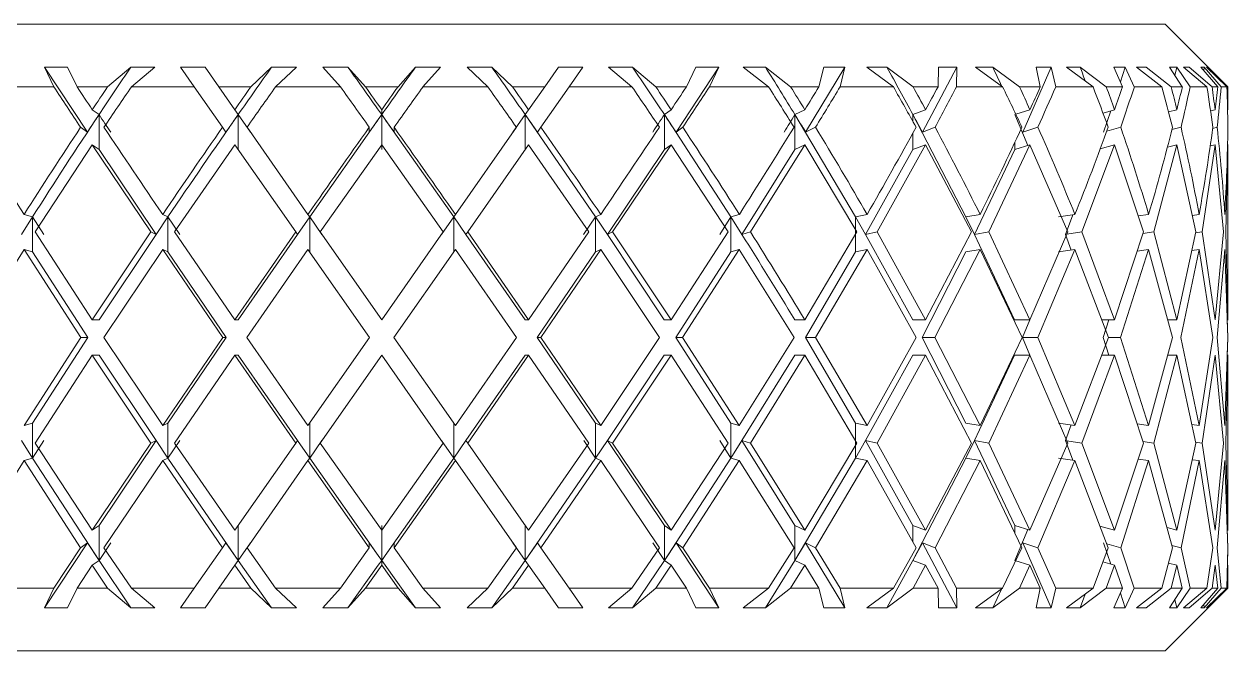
# Model space of a CAD drawing. Header units: millimetres. Extents: x 6 to 425, y 6 to 273.
# Drawn here: x 160.033 to 163.844, y 32.528 to 34.512 of the extents above; entities that cross this region are included whole.
import ezdxf

# ---------------------------------------------------------------- set-up
doc = ezdxf.new("R2010")
doc.units = ezdxf.units.MM

msp = doc.modelspace()

# ---------------------------------------------------------------- linework, layer by layer
at = {"color": 7, "linetype": 'Continuous', "lineweight": 15}
for p, q in [((163.6452, 34.5121), (158.6843, 34.5121)), ((163.8437, 34.3136), (163.6452, 34.5121)), ((160.17, 34.3757), (160.0971, 34.3753)), ((160.0971, 34.3753), (160.1267, 34.3136)), ((160.0971, 34.3753), (160.233, 34.17)), ((160.2002, 34.3136), (160.17, 34.3757)), ((160.371, 34.3757), (160.2972, 34.3136)), ((160.4466, 34.3753), (160.371, 34.3757)), ((160.3725, 34.3136), (160.4466, 34.3753)), ((160.6055, 34.3757), (160.5283, 34.3753)), ((160.5283, 34.3753), (160.5714, 34.3136)), ((160.6488, 34.3136), (160.6055, 34.3757)), ((160.816, 34.3757), (160.7505, 34.3136)), ((160.8946, 34.3753), (160.816, 34.3757)), ((160.8289, 34.3136), (160.8946, 34.3753)), ((161.0579, 34.3757), (160.9788, 34.3753)), ((160.9788, 34.3753), (161.034, 34.3136)), ((161.1131, 34.3136), (161.0579, 34.3757)), ((161.2717, 34.3757), (161.2164, 34.3136)), ((161.3508, 34.3753), (161.2717, 34.3757)), ((161.2955, 34.3136), (161.3508, 34.3753)), ((161.5135, 34.3757), (161.435, 34.3753)), ((161.435, 34.3753), (161.5006, 34.3136)), ((161.579, 34.3136), (161.5135, 34.3757)), ((161.7241, 34.3757), (161.6807, 34.3136)), ((161.8013, 34.3753), (161.7241, 34.3757)), ((161.7582, 34.3136), (161.8013, 34.3753)), ((161.9586, 34.3757), (161.8829, 34.3753)), ((161.8829, 34.3753), (161.957, 34.3136)), ((162.0323, 34.3136), (161.9586, 34.3757)), ((162.2324, 34.3753), (162.0965, 34.17)), ((162.1595, 34.3757), (162.1294, 34.3136)), ((162.2324, 34.3753), (162.1595, 34.3757)), ((162.2028, 34.3136), (162.2324, 34.3753)), ((162.3795, 34.3757), (162.309, 34.3753)), ((162.309, 34.3753), (162.3894, 34.3136)), ((162.4593, 34.3136), (162.3795, 34.3757)), ((162.6312, 34.3753), (162.5069, 34.17)), ((162.5647, 34.3757), (162.5487, 34.3136)), ((162.6312, 34.3753), (162.5647, 34.3757)), ((162.6159, 34.3136), (162.6312, 34.3753)), ((162.7635, 34.3757), (162.7004, 34.3753)), ((162.7004, 34.3753), (162.7845, 34.3136)), ((162.8469, 34.3136), (162.7635, 34.3757)), ((162.9853, 34.3753), (162.8766, 34.17)), ((162.9273, 34.3757), (162.926, 34.3136)), ((162.9853, 34.3753), (162.9273, 34.3757)), ((162.9849, 34.3136), (162.9853, 34.3753)), ((163.099, 34.3757), (163.0451, 34.3753)), ((163.0451, 34.3753), (163.1304, 34.3136)), ((163.1834, 34.3136), (163.099, 34.3757)), ((163.2842, 34.3753), (163.1942, 34.17)), ((163.2842, 34.3753), (163.2364, 34.3757)), ((163.2364, 34.3757), (163.2497, 34.3136)), ((163.2985, 34.3136), (163.2842, 34.3753)), ((163.3757, 34.3757), (163.3327, 34.3753)), ((163.3327, 34.3753), (163.4166, 34.3136)), ((163.4585, 34.3136), (163.3757, 34.3757)), ((163.5187, 34.3753), (163.4826, 34.3757)), ((163.4826, 34.3757), (163.5102, 34.3136)), ((163.5187, 34.3753), (163.5033, 34.3291)), ((163.5474, 34.3136), (163.5187, 34.3753)), ((163.5852, 34.3757), (163.5544, 34.3753)), ((163.5544, 34.3753), (163.6344, 34.3136)), ((163.664, 34.3136), (163.5852, 34.3757)), ((163.6816, 34.3753), (163.6583, 34.3757)), ((163.6583, 34.3757), (163.6993, 34.3136)), ((163.6816, 34.3753), (163.6759, 34.3491)), ((163.7238, 34.3136), (163.6816, 34.3753)), ((163.7211, 34.3757), (163.7035, 34.3753)), ((163.7035, 34.3753), (163.7771, 34.3136)), ((163.7935, 34.3136), (163.7211, 34.3757)), ((163.7681, 34.3753), (163.7583, 34.3757)), ((163.7583, 34.3757), (163.8115, 34.3136)), ((163.7681, 34.3753), (163.7671, 34.3654)), ((163.8225, 34.3136), (163.7681, 34.3753)), ((163.7794, 34.3757), (163.7754, 34.3753)), ((163.7754, 34.3753), (163.8405, 34.3136)), ((163.8432, 34.3136), (163.7794, 34.3757)), ((160.1267, 34.3136), (159.9402, 34.3136)), ((160.2972, 34.3136), (160.2002, 34.3136)), ((160.5714, 34.3136), (160.3725, 34.3136)), ((160.5714, 34.3136), (160.6609, 34.1855)), ((160.7505, 34.3136), (160.6488, 34.3136)), ((160.6488, 34.3136), (160.6996, 34.241)), ((161.034, 34.3136), (160.8289, 34.3136)), ((161.2164, 34.3136), (161.1131, 34.3136)), ((161.5006, 34.3136), (161.2955, 34.3136)), ((161.6807, 34.3136), (161.579, 34.3136)), ((161.6807, 34.3136), (161.63, 34.241)), ((161.6686, 34.1855), (161.7582, 34.3136)), ((161.957, 34.3136), (161.7582, 34.3136)), ((162.1294, 34.3136), (162.0323, 34.3136)), ((162.3894, 34.3136), (162.2028, 34.3136)), ((162.5487, 34.3136), (162.4593, 34.3136)), ((162.7845, 34.3136), (162.6159, 34.3136)), ((162.926, 34.3136), (162.8469, 34.3136)), ((163.1304, 34.3136), (162.9849, 34.3136)), ((163.2497, 34.3136), (163.1834, 34.3136)), ((163.4166, 34.3136), (163.2985, 34.3136)), ((163.5102, 34.3136), (163.4585, 34.3136)), ((163.6344, 34.3136), (163.5474, 34.3136)), ((163.6993, 34.3136), (163.664, 34.3136)), ((163.7771, 34.3136), (163.7238, 34.3136)), ((163.8115, 34.3136), (163.7935, 34.3136)), ((163.8405, 34.3136), (163.8225, 34.3136)), ((163.8437, 34.3136), (163.8432, 34.3136)), ((163.8437, 34.241), (163.8437, 34.3136)), ((160.2485, 34.241), (160.2699, 34.2254)), ((160.2699, 34.2254), (160.2699, 34.1146)), ((160.6996, 34.241), (160.7105, 34.2254)), ((160.7105, 34.2254), (160.7105, 34.1146)), ((160.7492, 34.17), (160.7105, 34.2254)), ((161.1648, 34.2254), (161.1537, 34.2099)), ((161.1648, 34.241), (161.1648, 34.2254)), ((161.1648, 34.2254), (161.1648, 34.1146)), ((161.1758, 34.2099), (161.1648, 34.2254)), ((161.6191, 34.2254), (161.5803, 34.17)), ((161.63, 34.241), (161.6191, 34.2254)), ((161.8418, 33.9015), (161.6191, 34.2254)), ((161.6191, 34.2254), (161.6191, 34.1146)), ((162.081, 34.241), (162.0596, 34.2254)), ((162.0596, 34.2254), (162.0596, 34.1146)), ((162.2702, 33.9015), (162.0596, 34.2254)), ((162.5042, 34.241), (162.4729, 34.2254)), ((162.4729, 34.2254), (162.4729, 34.1146)), ((162.665, 33.9015), (162.4729, 34.2254)), ((162.8867, 34.241), (162.8465, 34.2254)), ((163.0143, 33.9015), (162.8465, 34.2254)), ((163.2106, 34.1281), (163.169, 34.2254)), ((163.2169, 34.241), (163.1722, 34.2265)), ((163.4848, 34.241), (163.4483, 34.2305)), ((163.4727, 34.2375), (163.4502, 34.17)), ((163.6821, 34.241), (163.6559, 34.234)), ((163.803, 34.241), (163.7887, 34.2374)), ((163.8437, 34.241), (163.8425, 34.2407)), ((160.233, 34.17), (160.2117, 34.1855)), ((160.6717, 34.17), (160.6609, 34.1855)), ((160.9313, 33.9094), (160.7384, 34.1855)), ((160.9368, 33.9015), (161.1538, 34.2099)), ((161.1254, 34.17), (161.1254, 34.1855)), ((161.3927, 33.9015), (161.1758, 34.2099)), ((161.2041, 34.17), (161.2041, 34.1855)), ((161.5912, 34.1855), (161.3983, 33.9094)), ((161.6578, 34.17), (161.6686, 34.1855)), ((162.0965, 34.17), (162.1179, 34.1855)), ((162.5069, 34.17), (162.5381, 34.1855)), ((162.8766, 34.17), (162.9167, 34.1855)), ((163.1942, 34.17), (163.242, 34.1855)), ((163.4603, 34.1729), (163.5042, 34.1855)), ((163.6665, 34.1779), (163.6953, 34.1855)), ((163.7954, 34.1819), (163.8095, 34.1855)), ((160.068, 33.854), (160.2485, 34.1301)), ((160.4339, 33.854), (160.2485, 34.1301)), ((160.2485, 34.1301), (160.2699, 34.1146)), ((160.4503, 33.8461), (160.2699, 34.1146)), ((160.5091, 33.854), (160.6996, 34.1301)), ((160.8926, 33.854), (160.6996, 34.1301)), ((160.9701, 33.854), (161.1648, 34.1301)), ((161.3595, 33.854), (161.1648, 34.1301)), ((161.437, 33.854), (161.63, 34.1301)), ((161.8205, 33.854), (161.63, 34.1301)), ((162.0596, 34.1146), (161.8793, 33.8461)), ((161.8956, 33.854), (162.081, 34.1301)), ((162.081, 34.1301), (162.0596, 34.1146)), ((162.2616, 33.854), (162.081, 34.1301)), ((162.4729, 34.1146), (162.3053, 33.8461)), ((162.332, 33.854), (162.5042, 34.1301)), ((162.5042, 34.1301), (162.4729, 34.1146)), ((162.6693, 33.854), (162.5042, 34.1301)), ((162.8465, 34.1146), (162.6968, 33.8461)), ((162.733, 33.854), (162.8867, 34.1301)), ((162.8867, 34.1301), (162.8465, 34.1146)), ((163.0314, 33.854), (162.8867, 34.1301)), ((163.169, 34.1146), (163.0417, 33.8461)), ((163.0863, 33.854), (163.2169, 34.1301)), ((163.2169, 34.1301), (163.169, 34.1146)), ((163.3367, 33.854), (163.2169, 34.1301)), ((163.3813, 33.854), (163.4848, 34.1301)), ((163.4848, 34.1301), (163.4397, 34.1172)), ((163.576, 33.854), (163.4848, 34.1301)), ((163.6089, 33.854), (163.6821, 34.1301)), ((163.6821, 34.1301), (163.6521, 34.1222)), ((163.7421, 33.854), (163.6821, 34.1301)), ((163.7622, 33.854), (163.803, 34.1301)), ((163.803, 34.1301), (163.7877, 34.1263)), ((163.8298, 33.854), (163.803, 34.1301)), ((163.8366, 33.854), (163.8437, 34.1301)), ((163.8437, 33.5747), (163.8437, 34.1308)), ((160.0594, 33.9015), (160.0243, 33.8461)), ((160.0326, 33.9094), (160.0594, 33.9015)), ((160.0594, 33.9015), (160.0594, 33.7907)), ((160.0947, 33.8461), (160.0594, 33.9015)), ((160.4878, 33.9015), (160.4503, 33.8461)), ((160.4714, 33.9094), (160.4878, 33.9015)), ((160.4878, 33.9015), (160.4878, 33.7907)), ((160.5254, 33.8461), (160.4878, 33.9015)), ((160.9368, 33.9015), (160.8981, 33.8461)), ((160.9313, 33.9094), (160.9368, 33.9015)), ((160.9756, 33.8461), (160.9368, 33.9015)), ((160.9368, 33.9015), (160.9368, 33.7907)), ((161.3927, 33.9015), (161.354, 33.8461)), ((161.3983, 33.9094), (161.3927, 33.9015)), ((161.3927, 33.9015), (161.3927, 33.7907)), ((161.4314, 33.8461), (161.3927, 33.9015)), ((161.8418, 33.9015), (161.8041, 33.8461)), ((161.8581, 33.9094), (161.8418, 33.9015)), ((161.8418, 33.9015), (161.8418, 33.7907)), ((161.8792, 33.8461), (161.8418, 33.9015)), ((162.2702, 33.9015), (162.2348, 33.8461)), ((162.2969, 33.9094), (162.2702, 33.9015)), ((162.2702, 33.9015), (162.2702, 33.7907)), ((162.3053, 33.8461), (162.2702, 33.9015)), ((162.7013, 33.9094), (162.665, 33.9015)), ((162.665, 33.9015), (162.665, 33.7907)), ((162.6967, 33.8461), (162.665, 33.9015)), ((163.059, 33.9094), (163.0143, 33.9015)), ((163.0415, 33.8461), (163.0143, 33.9015)), ((163.3592, 33.9094), (163.3074, 33.9015)), ((163.353, 33.9085), (163.3295, 33.8461)), ((163.5927, 33.9094), (163.5592, 33.9048)), ((163.7524, 33.9094), (163.7306, 33.9066)), ((160.2485, 33.5753), (160.068, 33.854)), ((160.4339, 33.854), (160.2485, 33.5753)), ((160.2703, 33.5753), (160.4503, 33.8461)), ((160.4503, 33.8461), (160.4339, 33.854)), ((160.6996, 33.5753), (160.5091, 33.854)), ((160.8926, 33.854), (160.6996, 33.5753)), ((160.7106, 33.5753), (160.8981, 33.8461)), ((160.8981, 33.8461), (160.8926, 33.854)), ((161.1648, 33.5753), (160.9701, 33.854)), ((161.3595, 33.854), (161.1648, 33.5753)), ((161.4314, 33.8461), (161.6189, 33.5753)), ((161.4315, 33.8461), (161.437, 33.854)), ((161.63, 33.5753), (161.437, 33.854)), ((161.8205, 33.854), (161.63, 33.5753)), ((161.8792, 33.8461), (162.0593, 33.5753)), ((161.8793, 33.8461), (161.8956, 33.854)), ((162.081, 33.5753), (161.8956, 33.854)), ((162.2616, 33.854), (162.081, 33.5753)), ((162.3053, 33.8461), (162.332, 33.854)), ((162.6693, 33.854), (162.5042, 33.5753)), ((162.6967, 33.8461), (162.8459, 33.5753)), ((162.6968, 33.8461), (162.733, 33.854)), ((162.8867, 33.5753), (162.733, 33.854)), ((163.0314, 33.854), (162.8867, 33.5753)), ((163.0415, 33.8461), (163.1683, 33.5753)), ((163.0417, 33.8461), (163.0863, 33.854)), ((163.2169, 33.5753), (163.0863, 33.854)), ((163.3367, 33.854), (163.2169, 33.5753)), ((163.3294, 33.8461), (163.3476, 33.7968)), ((163.3336, 33.8467), (163.3813, 33.854)), ((163.4848, 33.5753), (163.3813, 33.854)), ((163.576, 33.854), (163.4848, 33.5753)), ((163.5745, 33.8492), (163.6089, 33.854)), ((163.6821, 33.5753), (163.6089, 33.854)), ((163.7421, 33.854), (163.6821, 33.5753)), ((163.7415, 33.8513), (163.7622, 33.854)), ((163.7622, 33.854), (163.803, 33.5753)), ((163.8298, 33.854), (163.803, 33.5753)), ((163.8437, 33.5753), (163.8366, 33.854)), ((159.859, 33.5199), (160.0326, 33.7986)), ((160.2122, 33.5199), (160.0326, 33.7986)), ((160.0326, 33.7986), (160.0594, 33.7907)), ((160.234, 33.5199), (160.0594, 33.7907)), ((160.285, 33.5199), (160.4714, 33.7986)), ((160.6615, 33.5199), (160.4714, 33.7986)), ((160.4714, 33.7986), (160.4878, 33.7907)), ((160.6725, 33.5199), (160.4878, 33.7907)), ((160.7378, 33.5199), (160.9313, 33.7986)), ((161.126, 33.5199), (160.9313, 33.7986)), ((161.2035, 33.5199), (161.3983, 33.7986)), ((161.5918, 33.5199), (161.3983, 33.7986)), ((161.8418, 33.7907), (161.657, 33.5199)), ((161.6681, 33.5199), (161.8581, 33.7986)), ((161.8581, 33.7986), (161.8418, 33.7907)), ((162.0445, 33.5199), (161.8581, 33.7986)), ((162.2702, 33.7907), (162.0956, 33.5199)), ((162.1173, 33.5199), (162.2969, 33.7986)), ((162.2969, 33.7986), (162.2702, 33.7907)), ((162.4705, 33.5199), (162.2969, 33.7986)), ((162.665, 33.7907), (162.5059, 33.5199)), ((162.5376, 33.5199), (162.7013, 33.7986)), ((162.7013, 33.7986), (162.665, 33.7907)), ((162.8569, 33.5199), (162.7013, 33.7986)), ((163.0143, 33.7907), (162.8754, 33.5199)), ((162.9162, 33.5199), (163.059, 33.7986)), ((163.059, 33.7986), (163.0143, 33.7907)), ((163.1918, 33.5199), (163.059, 33.7986)), ((163.2416, 33.5199), (163.3592, 33.7986)), ((163.3592, 33.7986), (163.3074, 33.7907)), ((163.4652, 33.5199), (163.3592, 33.7986)), ((163.5039, 33.5199), (163.5927, 33.7986)), ((163.5927, 33.7986), (163.5562, 33.7935)), ((163.6686, 33.5199), (163.5927, 33.7986)), ((163.6951, 33.5199), (163.7524, 33.7986)), ((163.7524, 33.7986), (163.7295, 33.7956)), ((163.796, 33.5199), (163.7524, 33.7986)), ((163.8094, 33.5199), (163.8335, 33.7986)), ((163.8434, 33.5199), (163.8335, 33.7986)), ((160.2485, 33.5753), (160.2703, 33.5753)), ((160.6996, 33.5753), (160.7106, 33.5753)), ((161.63, 33.5753), (161.6189, 33.5753)), ((162.081, 33.5753), (162.0593, 33.5753)), ((162.5042, 33.5753), (162.4725, 33.5753)), ((162.8867, 33.5753), (162.8459, 33.5753)), ((163.2169, 33.5753), (163.1683, 33.5753)), ((163.2164, 33.5753), (163.193, 33.5199)), ((163.4848, 33.5753), (163.4441, 33.5753)), ((163.4666, 33.5753), (163.4489, 33.5199)), ((163.6821, 33.5753), (163.6535, 33.5753)), ((163.8434, 33.5199), (163.8414, 33.5753)), ((160.2122, 33.5199), (160.0326, 33.2412)), ((160.0594, 33.2491), (160.234, 33.5199)), ((160.234, 33.5199), (160.2122, 33.5199)), ((160.285, 33.5199), (160.4714, 33.2412)), ((160.6615, 33.5199), (160.4714, 33.2412)), ((160.4878, 33.2491), (160.6725, 33.5199)), ((160.6725, 33.5199), (160.6615, 33.5199)), ((160.7378, 33.5199), (160.9313, 33.2412)), ((161.126, 33.5199), (160.9313, 33.2412)), ((161.2035, 33.5199), (161.3983, 33.2412)), ((161.5918, 33.5199), (161.3983, 33.2412)), ((161.657, 33.5199), (161.6681, 33.5199)), ((161.657, 33.5199), (161.8418, 33.2491)), ((161.6681, 33.5199), (161.8581, 33.2412)), ((162.0445, 33.5199), (161.8581, 33.2412)), ((162.0956, 33.5199), (162.2702, 33.2491)), ((162.0956, 33.5199), (162.1173, 33.5199)), ((162.1173, 33.5199), (162.2969, 33.2412)), ((162.4705, 33.5199), (162.2969, 33.2412)), ((162.5059, 33.5199), (162.665, 33.2491)), ((162.5059, 33.5199), (162.5376, 33.5199)), ((162.5376, 33.5199), (162.7013, 33.2412)), ((162.8569, 33.5199), (162.7013, 33.2412)), ((162.8754, 33.5199), (163.0143, 33.2491)), ((162.8754, 33.5199), (162.9162, 33.5199)), ((162.9162, 33.5199), (163.059, 33.2412)), ((163.1918, 33.5199), (163.059, 33.2412)), ((163.193, 33.5199), (163.2164, 33.4644)), ((163.193, 33.5199), (163.2416, 33.5199)), ((163.2416, 33.5199), (163.3592, 33.2412)), ((163.4652, 33.5199), (163.3592, 33.2412)), ((163.4489, 33.5199), (163.4666, 33.4644)), ((163.4652, 33.5199), (163.5039, 33.5199)), ((163.5039, 33.5199), (163.5927, 33.2412)), ((163.6686, 33.5199), (163.5927, 33.2412)), ((163.6951, 33.5199), (163.7524, 33.2412)), ((163.796, 33.5199), (163.7524, 33.2412)), ((163.8094, 33.5199), (163.8335, 33.2412)), ((163.8434, 33.5199), (163.8335, 33.2412)), ((163.8434, 33.5199), (163.8414, 33.4644)), ((160.068, 33.1858), (160.2485, 33.4644)), ((160.4339, 33.1858), (160.2485, 33.4644)), ((160.2485, 33.4644), (160.2703, 33.4644)), ((160.4503, 33.1937), (160.2703, 33.4644)), ((160.5091, 33.1858), (160.6996, 33.4644)), ((160.8926, 33.1858), (160.6996, 33.4644)), ((160.6996, 33.4644), (160.7106, 33.4644)), ((160.8981, 33.1937), (160.7106, 33.4644)), ((160.9701, 33.1858), (161.1648, 33.4644)), ((161.3595, 33.1858), (161.1648, 33.4644)), ((161.6189, 33.4644), (161.4314, 33.1937)), ((161.437, 33.1858), (161.63, 33.4644)), ((161.63, 33.4644), (161.6189, 33.4644)), ((161.8205, 33.1858), (161.63, 33.4644)), ((162.0593, 33.4644), (161.8792, 33.1937)), ((161.8956, 33.1858), (162.081, 33.4644)), ((162.081, 33.4644), (162.0593, 33.4644)), ((162.2616, 33.1858), (162.081, 33.4644)), ((162.4725, 33.4644), (162.3053, 33.1937)), ((162.332, 33.1858), (162.5042, 33.4644)), ((162.5042, 33.4644), (162.4725, 33.4644)), ((162.6693, 33.1858), (162.5042, 33.4644)), ((162.8459, 33.4644), (162.6967, 33.1937)), ((162.733, 33.1858), (162.8867, 33.4644)), ((162.8867, 33.4644), (162.8459, 33.4644)), ((163.0314, 33.1858), (162.8867, 33.4644)), ((163.1683, 33.4644), (163.0415, 33.1937)), ((163.0863, 33.1858), (163.2169, 33.4644)), ((163.2169, 33.4644), (163.1683, 33.4644)), ((163.3367, 33.1858), (163.2169, 33.4644)), ((163.3813, 33.1858), (163.4848, 33.4644)), ((163.4848, 33.4644), (163.4441, 33.4644)), ((163.576, 33.1858), (163.4848, 33.4644)), ((163.6089, 33.1858), (163.6821, 33.4644)), ((163.6821, 33.4644), (163.6535, 33.4644)), ((163.7421, 33.1858), (163.6821, 33.4644)), ((163.7622, 33.1858), (163.803, 33.4644)), ((163.8298, 33.1858), (163.803, 33.4644)), ((163.8366, 33.1858), (163.8437, 33.4644)), ((163.8437, 32.909), (163.8437, 33.4651)), ((160.0326, 33.2412), (160.0594, 33.2491)), ((160.0594, 33.2491), (160.0594, 33.1382)), ((160.4714, 33.2412), (160.4878, 33.2491)), ((160.4878, 33.2491), (160.4878, 33.1382)), ((160.9368, 33.2491), (160.9368, 33.1382)), ((161.3927, 33.2491), (161.3927, 33.1382)), ((161.8581, 33.2412), (161.8418, 33.2491)), ((161.8418, 33.2491), (161.8418, 33.1382)), ((162.2702, 33.2491), (162.2702, 33.1382)), ((162.2969, 33.2412), (162.2702, 33.2491)), ((162.665, 33.2491), (162.665, 33.1382)), ((162.7013, 33.2412), (162.665, 33.2491)), ((163.059, 33.2412), (163.0143, 33.2491)), ((163.3592, 33.2412), (163.3074, 33.2491)), ((163.3476, 33.243), (163.3294, 33.1937)), ((163.5927, 33.2412), (163.5562, 33.2462)), ((163.7524, 33.2412), (163.7295, 33.2441)), ((160.0594, 33.1382), (160.0242, 33.1937)), ((160.0947, 33.1937), (160.0594, 33.1382)), ((160.2485, 32.9096), (160.068, 33.1858)), ((160.4339, 33.1858), (160.2485, 32.9096)), ((160.2699, 32.9252), (160.4503, 33.1937)), ((160.4503, 33.1937), (160.4339, 33.1858)), ((160.4878, 33.1382), (160.4503, 33.1937)), ((160.5254, 33.1937), (160.4878, 33.1382)), ((160.6996, 32.9096), (160.5091, 33.1858)), ((160.8926, 33.1858), (160.6996, 32.9096)), ((160.8981, 33.1937), (160.8926, 33.1858)), ((160.9368, 33.1382), (160.8981, 33.1937)), ((160.9755, 33.1937), (160.9368, 33.1382)), ((161.1648, 32.9096), (160.9701, 33.1858)), ((161.3595, 33.1858), (161.1648, 32.9096)), ((161.3927, 33.1382), (161.354, 33.1937)), ((161.4314, 33.1937), (161.3927, 33.1382)), ((161.4315, 33.1937), (161.437, 33.1858)), ((161.63, 32.9096), (161.437, 33.1858)), ((161.8205, 33.1858), (161.63, 32.9096)), ((161.8418, 33.1382), (161.8042, 33.1937)), ((161.8792, 33.1937), (161.8418, 33.1382)), ((161.8793, 33.1937), (162.0596, 32.9252)), ((161.8793, 33.1937), (161.8956, 33.1858)), ((162.081, 32.9096), (161.8956, 33.1858)), ((162.2616, 33.1858), (162.081, 32.9096)), ((162.2702, 33.1382), (162.2349, 33.1937)), ((162.3053, 33.1937), (162.2702, 33.1382)), ((162.3053, 33.1937), (162.4729, 32.9252)), ((162.3053, 33.1937), (162.332, 33.1858)), ((162.5042, 32.9096), (162.332, 33.1858)), ((162.6693, 33.1858), (162.5042, 32.9096)), ((162.6968, 33.1937), (162.665, 33.1382)), ((162.6968, 33.1937), (162.8465, 32.9252)), ((162.6968, 33.1937), (162.733, 33.1858)), ((162.8867, 32.9096), (162.733, 33.1858)), ((163.0314, 33.1858), (162.8867, 32.9096)), ((163.0417, 33.1937), (163.0143, 33.1382)), ((163.0417, 33.1937), (163.169, 32.9252)), ((163.0417, 33.1937), (163.0863, 33.1858)), ((163.2169, 32.9096), (163.0863, 33.1858)), ((163.3367, 33.1858), (163.2169, 32.9096)), ((163.3295, 33.1937), (163.353, 33.1313)), ((163.3336, 33.1931), (163.3813, 33.1858)), ((163.4848, 32.9096), (163.3813, 33.1858)), ((163.576, 33.1858), (163.4848, 32.9096)), ((163.5745, 33.1905), (163.6089, 33.1858)), ((163.6821, 32.9096), (163.6089, 33.1858)), ((163.7421, 33.1858), (163.6821, 32.9096)), ((163.7415, 33.1885), (163.7622, 33.1858)), ((163.803, 32.9096), (163.7622, 33.1858)), ((163.8298, 33.1858), (163.803, 32.9096)), ((163.8437, 32.9096), (163.8366, 33.1858)), ((159.8595, 32.8543), (160.0326, 33.1303)), ((160.0326, 33.1303), (160.0594, 33.1382)), ((160.2117, 32.8543), (160.0326, 33.1303)), ((160.2699, 32.8143), (160.0594, 33.1382)), ((160.2856, 32.8543), (160.4714, 33.1303)), ((160.4714, 33.1303), (160.4878, 33.1382)), ((160.6609, 32.8543), (160.4714, 33.1303)), ((160.7105, 32.8143), (160.4878, 33.1382)), ((160.7384, 32.8543), (160.9313, 33.1303)), ((160.9313, 33.1303), (160.9368, 33.1382)), ((161.1254, 32.8543), (160.9313, 33.1303)), ((161.1538, 32.8299), (160.9368, 33.1382)), ((161.3927, 33.1382), (161.1758, 32.8299)), ((161.2041, 32.8543), (161.3983, 33.1303)), ((161.3983, 33.1303), (161.3927, 33.1382)), ((161.5912, 32.8543), (161.3983, 33.1303)), ((161.8418, 33.1382), (161.6191, 32.8143)), ((161.6686, 32.8543), (161.8581, 33.1303)), ((161.8581, 33.1303), (161.8418, 33.1382)), ((162.044, 32.8543), (161.8581, 33.1303)), ((162.2702, 33.1382), (162.0596, 32.8143)), ((162.1179, 32.8543), (162.2969, 33.1303)), ((162.2969, 33.1303), (162.2702, 33.1382)), ((162.47, 32.8543), (162.2969, 33.1303)), ((162.665, 33.1382), (162.4729, 32.8143)), ((162.5381, 32.8543), (162.7013, 33.1303)), ((162.7013, 33.1303), (162.665, 33.1382)), ((162.8564, 32.8543), (162.7013, 33.1303)), ((163.0143, 33.1382), (162.8465, 32.8143)), ((162.9167, 32.8543), (163.059, 33.1303)), ((163.059, 33.1303), (163.0143, 33.1382)), ((163.1914, 32.8543), (163.059, 33.1303)), ((163.242, 32.8543), (163.3592, 33.1303)), ((163.3592, 33.1303), (163.3074, 33.1382)), ((163.4649, 32.8543), (163.3592, 33.1303)), ((163.5042, 32.8543), (163.5927, 33.1303)), ((163.5927, 33.1303), (163.5592, 33.1349)), ((163.6684, 32.8543), (163.5927, 33.1303)), ((163.6953, 32.8543), (163.7524, 33.1303)), ((163.7524, 33.1303), (163.7306, 33.1331)), ((163.7959, 32.8543), (163.7524, 33.1303)), ((163.8095, 32.8543), (163.8335, 33.1303)), ((163.8434, 32.8543), (163.8335, 33.1303)), ((163.8434, 32.8543), (163.8403, 32.9418)), ((160.2485, 32.9096), (160.2699, 32.9252)), ((160.2699, 32.8143), (160.2699, 32.9252)), ((160.7105, 32.8143), (160.7105, 32.9252)), ((161.1648, 32.9252), (161.1648, 32.8143)), ((161.6191, 32.8143), (161.6191, 32.9252)), ((162.081, 32.9096), (162.0596, 32.9252)), ((162.0596, 32.8143), (162.0596, 32.9252)), ((162.5042, 32.9096), (162.4729, 32.9252)), ((162.4729, 32.8143), (162.4729, 32.9252)), ((162.8867, 32.9096), (162.8465, 32.9252)), ((163.2169, 32.9096), (163.169, 32.9252)), ((163.2106, 32.9117), (163.169, 32.8143)), ((163.4848, 32.9096), (163.4386, 32.9229)), ((163.6821, 32.9096), (163.651, 32.9179)), ((160.0971, 32.6645), (160.233, 32.8698)), ((160.2117, 32.8543), (160.1267, 32.7261)), ((160.233, 32.8698), (160.2117, 32.8543)), ((160.2699, 32.8143), (160.233, 32.8698)), ((160.2699, 32.8143), (160.3069, 32.8698)), ((160.3725, 32.7261), (160.2856, 32.8543)), ((160.6609, 32.8543), (160.5714, 32.7261)), ((160.6717, 32.8698), (160.6609, 32.8543)), ((160.7105, 32.8143), (160.6717, 32.8698)), ((160.7105, 32.8143), (160.7492, 32.8698)), ((160.8289, 32.7261), (160.7384, 32.8543)), ((161.1254, 32.8543), (161.034, 32.7261)), ((161.1537, 32.8298), (161.1254, 32.8698)), ((161.1254, 32.8698), (161.1254, 32.8543)), ((161.1758, 32.8298), (161.2041, 32.8698)), ((161.2041, 32.8698), (161.2041, 32.8543)), ((161.2955, 32.7261), (161.2041, 32.8543)), ((161.5912, 32.8543), (161.5006, 32.7261)), ((161.6191, 32.8143), (161.5803, 32.8698)), ((161.6191, 32.8143), (161.6578, 32.8698)), ((161.6578, 32.8698), (161.6686, 32.8543)), ((161.7582, 32.7261), (161.6686, 32.8543)), ((162.044, 32.8543), (161.957, 32.7261)), ((162.0596, 32.8143), (162.0226, 32.8698)), ((162.0596, 32.8143), (162.0965, 32.8698)), ((162.0965, 32.8698), (162.1179, 32.8543)), ((162.2324, 32.6645), (162.0965, 32.8698)), ((162.2028, 32.7261), (162.1179, 32.8543)), ((162.47, 32.8543), (162.3894, 32.7261)), ((162.4729, 32.8143), (162.5069, 32.8698)), ((162.5069, 32.8698), (162.5381, 32.8543)), ((162.6312, 32.6645), (162.5069, 32.8698)), ((162.6159, 32.7261), (162.5381, 32.8543)), ((162.8564, 32.8543), (162.7845, 32.7261)), ((162.8465, 32.8143), (162.8766, 32.8698)), ((162.8766, 32.8698), (162.9167, 32.8543)), ((162.9853, 32.6645), (162.8766, 32.8698)), ((162.9849, 32.7261), (162.9167, 32.8543)), ((163.1914, 32.8543), (163.1304, 32.7261)), ((163.1942, 32.8698), (163.242, 32.8543)), ((163.2842, 32.6645), (163.1942, 32.8698)), ((163.2985, 32.7261), (163.242, 32.8543)), ((163.4649, 32.8543), (163.4166, 32.7261)), ((163.4727, 32.8022), (163.4502, 32.8698)), ((163.46, 32.8669), (163.5042, 32.8543)), ((163.5474, 32.7261), (163.5042, 32.8543)), ((163.6684, 32.8543), (163.6344, 32.7261)), ((163.6663, 32.8619), (163.6953, 32.8543)), ((163.7238, 32.7261), (163.6953, 32.8543)), ((163.7959, 32.8543), (163.7771, 32.7261)), ((163.8225, 32.7261), (163.8095, 32.8543)), ((163.8434, 32.8543), (163.8405, 32.7261)), ((163.8421, 32.7991), (163.8434, 32.8543)), ((160.2485, 32.7988), (160.2699, 32.8143)), ((160.371, 32.6641), (160.2699, 32.8143)), ((160.6996, 32.7988), (160.7105, 32.8143)), ((160.816, 32.6641), (160.7105, 32.8143)), ((161.1648, 32.8143), (161.1537, 32.8298)), ((161.1648, 32.8143), (161.1537, 32.7988)), ((161.1648, 32.8143), (161.1758, 32.8298)), ((161.1648, 32.7988), (161.1648, 32.8143)), ((161.1758, 32.7988), (161.1648, 32.8143)), ((161.6191, 32.8143), (161.5135, 32.6641)), ((161.63, 32.7988), (161.6191, 32.8143)), ((162.0596, 32.8143), (161.9586, 32.6641)), ((162.081, 32.7988), (162.0596, 32.8143)), ((162.4729, 32.8143), (162.3795, 32.6641)), ((162.5042, 32.7988), (162.4729, 32.8143)), ((162.8465, 32.8143), (162.7635, 32.6641)), ((162.8867, 32.7988), (162.8465, 32.8143)), ((163.2169, 32.7988), (163.169, 32.8143)), ((160.2002, 32.7261), (160.2485, 32.7988)), ((160.2972, 32.7261), (160.2485, 32.7988)), ((160.6488, 32.7261), (160.6996, 32.7988)), ((160.7505, 32.7261), (160.6996, 32.7988)), ((161.1537, 32.7988), (161.0579, 32.6641)), ((161.1131, 32.7261), (161.1648, 32.7988)), ((161.2164, 32.7261), (161.1648, 32.7988)), ((161.2717, 32.6641), (161.1758, 32.7988)), ((161.579, 32.7261), (161.63, 32.7988)), ((161.6807, 32.7261), (161.63, 32.7988)), ((162.0323, 32.7261), (162.081, 32.7988)), ((162.1294, 32.7261), (162.081, 32.7988)), ((162.4593, 32.7261), (162.5042, 32.7988)), ((162.5487, 32.7261), (162.5042, 32.7988)), ((162.8469, 32.7261), (162.8867, 32.7988)), ((162.926, 32.7261), (162.8867, 32.7988)), ((163.1834, 32.7261), (163.2169, 32.7988)), ((163.2497, 32.7261), (163.2169, 32.7988)), ((163.4848, 32.7988), (163.4479, 32.8093)), ((163.4585, 32.7261), (163.4848, 32.7988)), ((163.5102, 32.7261), (163.4848, 32.7988)), ((163.6821, 32.7988), (163.6555, 32.8058)), ((163.664, 32.7261), (163.6821, 32.7988)), ((163.6993, 32.7261), (163.6821, 32.7988)), ((163.7935, 32.7261), (163.803, 32.7988)), ((163.8115, 32.7261), (163.803, 32.7988)), ((163.8432, 32.7261), (163.8437, 32.7988)), ((163.8437, 32.7261), (163.8437, 32.7994)), ((160.1267, 32.7261), (159.9402, 32.7261)), ((160.1267, 32.7261), (160.0971, 32.6645)), ((160.17, 32.6641), (160.2002, 32.7261)), ((160.2002, 32.7261), (160.2972, 32.7261)), ((160.2972, 32.7261), (160.371, 32.6641)), ((160.3725, 32.7261), (160.4466, 32.6645)), ((160.5714, 32.7261), (160.3725, 32.7261)), ((160.5714, 32.7261), (160.5283, 32.6645)), ((160.6055, 32.6641), (160.6488, 32.7261)), ((160.6488, 32.7261), (160.7505, 32.7261)), ((160.7505, 32.7261), (160.816, 32.6641)), ((161.034, 32.7261), (160.8289, 32.7261)), ((160.8289, 32.7261), (160.8946, 32.6645)), ((161.034, 32.7261), (160.9788, 32.6645)), ((161.0579, 32.6641), (161.1131, 32.7261)), ((161.1131, 32.7261), (161.2164, 32.7261)), ((161.2164, 32.7261), (161.2717, 32.6641)), ((161.2955, 32.7261), (161.5006, 32.7261)), ((161.3508, 32.6645), (161.2955, 32.7261)), ((161.5006, 32.7261), (161.435, 32.6645)), ((161.5135, 32.6641), (161.579, 32.7261)), ((161.6807, 32.7261), (161.579, 32.7261)), ((161.6807, 32.7261), (161.7241, 32.6641)), ((161.8013, 32.6645), (161.7582, 32.7261)), ((161.7582, 32.7261), (161.957, 32.7261)), ((161.957, 32.7261), (161.8829, 32.6645)), ((161.9586, 32.6641), (162.0323, 32.7261)), ((162.1294, 32.7261), (162.0323, 32.7261)), ((162.1294, 32.7261), (162.1595, 32.6641)), ((162.2324, 32.6645), (162.2028, 32.7261)), ((162.2028, 32.7261), (162.3894, 32.7261)), ((162.3894, 32.7261), (162.309, 32.6645)), ((162.3795, 32.6641), (162.4593, 32.7261)), ((162.5487, 32.7261), (162.4593, 32.7261)), ((162.5487, 32.7261), (162.5647, 32.6641)), ((162.6312, 32.6645), (162.6159, 32.7261)), ((162.6159, 32.7261), (162.7845, 32.7261)), ((162.7845, 32.7261), (162.7004, 32.6645)), ((162.7635, 32.6641), (162.8469, 32.7261)), ((162.926, 32.7261), (162.8469, 32.7261)), ((162.926, 32.7261), (162.9273, 32.6641)), ((162.9853, 32.6645), (162.9849, 32.7261)), ((162.9849, 32.7261), (163.1304, 32.7261)), ((163.1304, 32.7261), (163.0451, 32.6645)), ((163.099, 32.6641), (163.1834, 32.7261)), ((163.1266, 32.7234), (163.099, 32.6641)), ((163.2497, 32.7261), (163.1834, 32.7261)), ((163.2497, 32.7261), (163.2364, 32.6641)), ((163.2842, 32.6645), (163.2985, 32.7261)), ((163.2985, 32.7261), (163.4166, 32.7261)), ((163.4166, 32.7261), (163.3327, 32.6645)), ((163.3757, 32.6641), (163.4585, 32.7261)), ((163.3917, 32.7078), (163.3757, 32.6641)), ((163.5102, 32.7261), (163.4585, 32.7261)), ((163.5102, 32.7261), (163.4826, 32.6641)), ((163.5187, 32.6645), (163.5033, 32.7106)), ((163.5187, 32.6645), (163.5474, 32.7261)), ((163.5474, 32.7261), (163.6344, 32.7261)), ((163.6344, 32.7261), (163.5544, 32.6645)), ((163.5852, 32.6641), (163.664, 32.7261)), ((163.6452, 32.5277), (163.8437, 32.7261)), ((163.6993, 32.7261), (163.6583, 32.6641)), ((163.6993, 32.7261), (163.664, 32.7261)), ((163.6816, 32.6645), (163.7238, 32.7261)), ((163.7771, 32.7261), (163.7035, 32.6645)), ((163.7211, 32.6641), (163.7935, 32.7261)), ((163.7238, 32.7261), (163.7771, 32.7261)), ((163.8115, 32.7261), (163.7583, 32.6641)), ((163.7681, 32.6645), (163.8225, 32.7261)), ((163.8405, 32.7261), (163.7754, 32.6645)), ((163.7794, 32.6641), (163.8432, 32.7261)), ((163.8115, 32.7261), (163.7935, 32.7261)), ((163.8225, 32.7261), (163.8405, 32.7261)), ((163.8437, 32.7261), (163.8432, 32.7261)), ((160.17, 32.6641), (160.0971, 32.6645)), ((160.4466, 32.6645), (160.371, 32.6641)), ((160.6055, 32.6641), (160.5283, 32.6645)), ((160.8946, 32.6645), (160.816, 32.6641)), ((161.0579, 32.6641), (160.9788, 32.6645)), ((161.2717, 32.6641), (161.3508, 32.6645)), ((161.435, 32.6645), (161.5135, 32.6641)), ((161.7241, 32.6641), (161.8013, 32.6645)), ((161.8829, 32.6645), (161.9586, 32.6641)), ((162.1595, 32.6641), (162.2324, 32.6645)), ((162.309, 32.6645), (162.3795, 32.6641)), ((162.5647, 32.6641), (162.6312, 32.6645)), ((162.7004, 32.6645), (162.7635, 32.6641)), ((162.9273, 32.6641), (162.9853, 32.6645)), ((163.0451, 32.6645), (163.099, 32.6641)), ((163.2364, 32.6641), (163.2842, 32.6645)), ((163.3327, 32.6645), (163.3757, 32.6641)), ((163.4826, 32.6641), (163.5187, 32.6645)), ((163.5544, 32.6645), (163.5852, 32.6641)), ((163.6583, 32.6641), (163.6816, 32.6645)), ((163.6816, 32.6645), (163.6759, 32.6906)), ((163.7035, 32.6645), (163.7211, 32.6641)), ((163.7583, 32.6641), (163.7681, 32.6645)), ((163.7681, 32.6645), (163.7671, 32.6744)), ((163.7754, 32.6645), (163.7794, 32.6641)), ((161.1648, 32.5277), (158.6843, 32.5277)), ((163.6452, 32.5277), (161.1648, 32.5277))]:
    msp.add_line(p, q, dxfattribs=at)
at = {"color": 8, "linetype": 'Continuous', "lineweight": 15}
for p, q in [((162.8465, 34.2254), (162.8465, 34.2034)), ((162.8465, 34.1675), (162.8465, 34.1146)), ((163.169, 34.1374), (163.169, 34.1146)), ((162.8465, 32.8719), (162.8465, 32.9252)), ((163.169, 32.901), (163.169, 32.9252))]:
    msp.add_line(p, q, dxfattribs=at)
at = {"color": 7, "linetype": 'Continuous', "lineweight": 15}
for centre, major_axis, ratio, start_param, end_param in [((161.1965, 33.5753), (2.5074, 3.7822), 0.24936, 1.524294, 1.564211), ((161.1865, 33.5753), (2.6042, 3.8094), 0.164957, 1.472755, 1.512673), ((161.1537, 33.5753), (-2.6604, 3.8273), 0.082081, 4.825811, 4.865729), ((161.1758, 33.5753), (2.6604, 3.8273), 0.082081, 1.417457, 1.457374), ((161.1431, 33.5753), (-2.6042, 3.8094), 0.164957, 4.770513, 4.81043), ((161.133, 33.5753), (-2.5074, 3.7822), 0.24936, 4.718974, 4.758892), ((161.124, 33.5753), (-2.3643, 3.7504), 0.335846, 4.674161, 4.714079), ((161.1161, 33.5753), (-2.1634, 3.7219), 0.424487, 4.640895, 4.680812), ((161.1098, 33.5753), (-1.8815, 3.7095), 0.514082, 4.651895, 4.667657), ((161.1051, 33.5753), (-1.4714, 3.7304), 0.600094, 4.678678, 4.690298), ((161.1648, 33.4644), (-2.6604, 3.8273), 0.082081, 1.290435, 1.324586), ((161.1648, 33.5753), (-2.6604, 3.8273), 0.082081, 1.319995, 1.339269), ((161.1648, 33.5753), (2.5074, 3.7822), 0.24936, 1.540821, 1.560095), ((161.1648, 33.4644), (2.5074, 3.7822), 0.24936, 1.511261, 1.545412), ((161.1648, 33.5753), (2.6042, 3.8094), 0.164957, 1.489282, 1.508557), ((161.1648, 33.4644), (2.6042, 3.8094), 0.164957, 1.459723, 1.493874), ((161.1648, 33.4644), (-2.6604, 3.8273), 0.082081, 4.84461, 4.878761), ((161.1648, 33.5753), (-2.6604, 3.8273), 0.082081, 4.829927, 4.849202), ((161.1648, 33.5753), (2.6604, 3.8273), 0.082081, 1.433984, 1.453258), ((161.1648, 33.4644), (2.6604, 3.8273), 0.082081, 1.404424, 1.438575), ((161.1648, 33.4644), (-2.6042, 3.8094), 0.164957, 4.789311, 4.823463), ((161.1648, 33.5753), (-2.6042, 3.8094), 0.164957, 4.774629, 4.793903), ((161.1648, 33.4644), (-2.5074, 3.7822), 0.24936, 4.737773, 4.771924), ((161.1648, 33.5753), (-2.5074, 3.7822), 0.24936, 4.72309, 4.742365), ((161.1648, 33.5753), (2.6604, 3.8273), 0.082081, 4.943916, 4.963191), ((161.1648, 33.4644), (2.6604, 3.8273), 0.082081, 4.958599, 4.99275), ((161.1648, 33.4644), (-2.3643, 3.7504), 0.335846, 4.69296, 4.727111), ((161.1648, 33.5753), (-2.3643, 3.7504), 0.335846, 4.678277, 4.697552), ((161.1648, 33.5753), (2.6042, 3.8094), 0.164957, 4.999215, 5.01849), ((161.1648, 33.4644), (2.6042, 3.8094), 0.164957, 5.013898, 5.048049), ((161.1648, 33.4644), (-2.1634, 3.7219), 0.424487, 4.659693, 4.693845), ((161.1648, 33.5753), (-2.1634, 3.7219), 0.424487, 4.645011, 4.664285), ((161.1648, 33.5753), (2.5074, 3.7822), 0.24936, 5.050753, 5.070028), ((161.1648, 33.4644), (2.5074, 3.7822), 0.24936, 5.065436, 5.099587), ((161.1648, 33.4644), (-1.8815, 3.7095), 0.514082, 4.646538, 4.68069), ((161.1648, 33.5753), (-1.8815, 3.7095), 0.514082, 4.631856, 4.65113), ((161.1648, 33.5753), (2.3643, 3.7504), 0.335846, 5.095566, 5.114841), ((161.1648, 33.4644), (2.3643, 3.7504), 0.335846, 5.110249, 5.144401), ((161.1648, 33.4644), (-1.4714, 3.7304), 0.600094, 4.669179, 4.703331), ((161.1648, 33.5753), (-1.4714, 3.7304), 0.600094, 4.654497, 4.673771), ((161.1648, 33.5753), (2.1634, 3.7219), 0.424487, 5.128833, 5.148107), ((161.1648, 33.4644), (2.1634, 3.7219), 0.424487, 5.143515, 5.177667), ((161.1648, 33.4644), (-0.8534, 3.7906), 0.669893, 4.751912, 4.786064), ((161.1648, 33.5753), (-0.8534, 3.7906), 0.669893, 4.73723, 4.756504), ((161.1648, 33.5753), (1.8815, 3.7095), 0.514083, 5.141988, 5.161263), ((161.1648, 33.4644), (1.8815, 3.7095), 0.514082, 5.156671, 5.190822), ((161.1648, 33.4644), (0, 3.8335), 0.698811, 4.901604, 4.935756), ((161.1648, 33.5753), (0, 3.8335), 0.698811, 4.886922, 4.906196), ((161.1648, 33.5753), (1.4714, 3.7304), 0.600094, 5.119347, 5.138621), ((161.1648, 33.4644), (1.4714, 3.7304), 0.600094, 5.134029, 5.168181), ((161.1648, 33.4644), (0.8534, 3.7906), 0.669893, 5.051297, 5.085448), ((161.1648, 33.5753), (0.8534, 3.7906), 0.669893, 5.036614, 5.055889), ((161.1965, 33.5753), (2.5074, 3.7822), 0.24936, 1.564211, 1.649427), ((161.1758, 33.5442), (2.5074, 3.7822), 0.24936, 1.555979, 1.570661), ((161.1965, 33.5442), (-2.6604, 3.8273), 0.082081, 1.335153, 1.349835), ((161.1865, 33.5753), (2.6042, 3.8094), 0.164957, 1.512673, 1.597889), ((161.1648, 33.5442), (2.6042, 3.8094), 0.164957, 1.504441, 1.519123), ((161.1648, 33.5442), (-2.6042, 3.8094), 0.164957, 4.764062, 4.778745), ((161.133, 33.5442), (2.6604, 3.8273), 0.082081, 4.93335, 4.948033), ((161.1537, 33.5442), (-2.5074, 3.7822), 0.24936, 4.712524, 4.727207), ((161.124, 33.5442), (2.6042, 3.8094), 0.164957, 4.988649, 5.003331), ((161.1431, 33.5442), (-2.3643, 3.7504), 0.335846, 4.667711, 4.682393), ((161.133, 33.5442), (-2.1634, 3.7219), 0.424487, 4.634445, 4.649127), ((161.1648, 33.5753), (-2.6042, 3.8094), 0.164957, 1.298653, 1.371237), ((161.1648, 33.5753), (2.5074, 3.7822), 0.24936, 1.574777, 1.647361), ((161.1648, 33.5753), (-2.6604, 3.8273), 0.082081, 1.353951, 1.426535), ((161.1648, 33.5753), (2.6042, 3.8094), 0.164957, 1.523239, 1.595823), ((161.1648, 33.5753), (2.6604, 3.8273), 0.082081, 1.46794, 1.540524), ((161.1537, 33.5442), (2.6604, 3.8273), 0.082081, 1.453258, 1.463824), ((161.1758, 33.5442), (-2.6604, 3.8273), 0.082081, 4.819361, 4.829927), ((161.1648, 33.5753), (-2.6604, 3.8273), 0.082081, 4.742661, 4.815245), ((161.1648, 33.5753), (-2.6042, 3.8094), 0.164957, 4.687362, 4.759946), ((161.1648, 33.5753), (2.6604, 3.8273), 0.082081, 4.85665, 4.929234), ((161.1648, 33.5753), (-2.5074, 3.7822), 0.24936, 4.635824, 4.708408), ((161.1648, 33.5753), (2.6042, 3.8094), 0.164957, 4.911949, 4.984533), ((161.1648, 33.5753), (-2.3643, 3.7504), 0.335846, 4.591011, 4.663595), ((161.1648, 33.5753), (2.5074, 3.7822), 0.24936, 4.963487, 5.036071), ((161.1648, 33.5753), (-2.1634, 3.7219), 0.424487, 4.557744, 4.630328), ((161.1648, 33.5753), (2.3643, 3.7504), 0.335846, 5.0083, 5.080884), ((161.1648, 33.5753), (-1.8815, 3.7095), 0.514082, 4.544589, 4.617173), ((161.1648, 33.5753), (2.1634, 3.7219), 0.424487, 5.041566, 5.11415), ((161.1648, 33.5753), (-1.4714, 3.7304), 0.600094, 4.567231, 4.639814), ((161.1648, 33.5753), (1.8815, 3.7095), 0.514082, 5.054722, 5.127306), ((161.1648, 33.5753), (-0.8534, 3.7906), 0.669893, 4.649963, 4.722547), ((161.1648, 33.5753), (1.4714, 3.7304), 0.600094, 5.03208, 5.104664), ((161.1648, 33.5753), (0, 3.8335), 0.698811, 4.799655, 4.872239), ((161.1648, 33.5753), (0.8534, 3.7906), 0.669893, 4.949348, 5.021932), ((161.133, 33.5753), (-2.5074, 3.7822), 0.24936, 4.548557, 4.619247), ((161.1648, 33.5753), (-2.5074, 3.7822), 0.24936, 4.548557, 4.621309)]:
    msp.add_ellipse(centre, major_axis=major_axis, ratio=ratio, start_param=start_param, end_param=end_param, dxfattribs=at)

doc.saveas('drawing.dxf')
